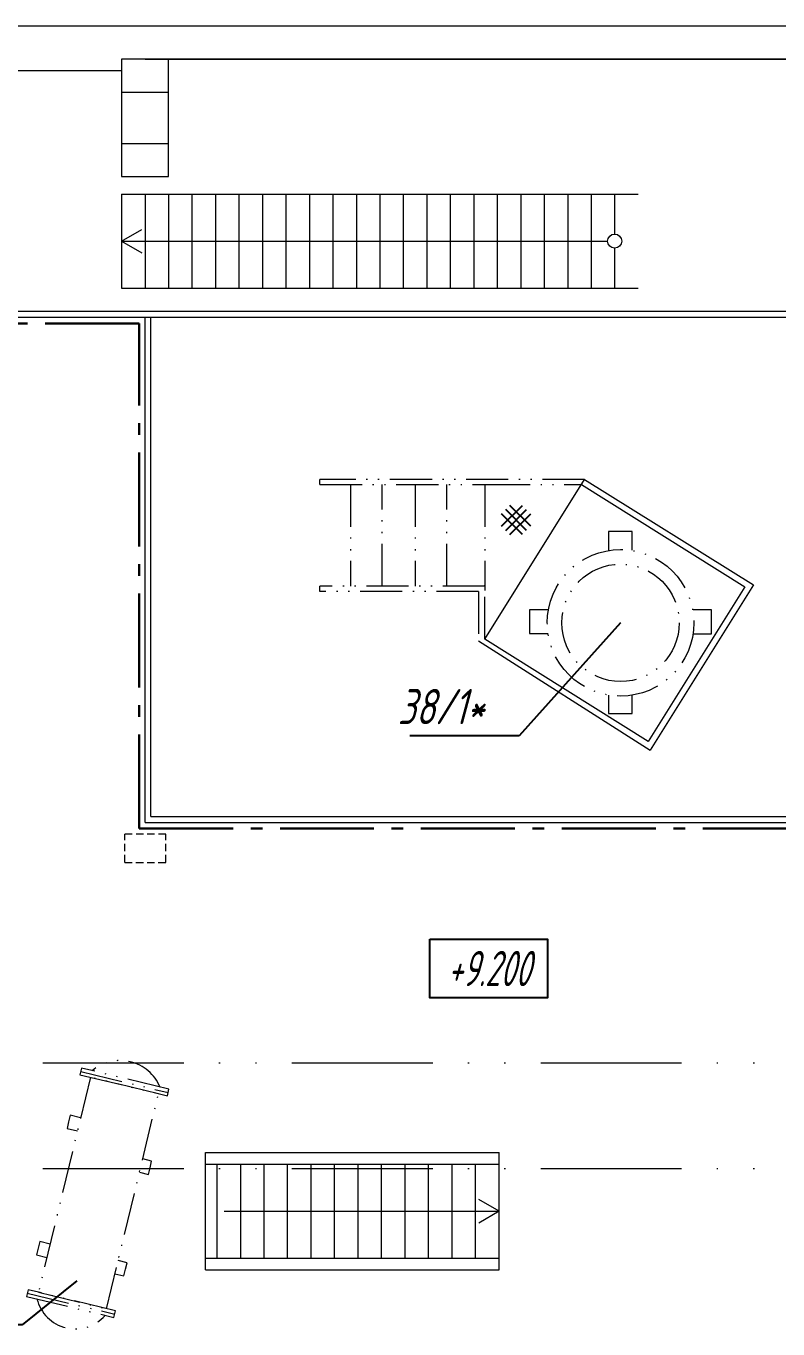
# Model space of a CAD drawing. Header units: millimetres. Extents: x -14296 to 10264, y -13087 to -5602.
# Drawn here: x -1729.4 to -1665.4, y -12940 to -12829.1 of the extents above; entities that cross this region are included whole.
import ezdxf
from ezdxf import colors
from ezdxf.entities.mleader import LeaderData, LeaderLine
from ezdxf.math import Vec2, Vec3

# ---------------------------------------------------------------- set-up
doc = ezdxf.new("R2010")
doc.units = ezdxf.units.MM
for name, pattern in [('ACAD_ISO12W100', [21, 12, -3, 0, -3, 0, -3]), ('gost6', [12, 8, -1.5, 1, -1.5]), ('HIDDEN', [9.525, 6.35, -3.175])]:
    doc.linetypes.add(name, pattern=pattern)
for name, color, linetype, lineweight in [('Заземление (Сущ)', 6, 'gost6', 25), ('Линия выноска', 137, 'Continuous', 25), ('Рамка тонкая', 5, 'Continuous', 25), ('Строительный', 251, 'Continuous', 13), ('Текст', 7, 'Continuous', 20), ('Технологическое', 156, 'Continuous', 18)]:
    doc.layers.add(name, color=color, linetype=linetype, lineweight=lineweight)
doc.layers.add('линии', color=5, linetype='Continuous')
doc.layers.add('НОВЫЙ', color=7, linetype='Continuous')
doc.styles.add('Simplex', font='simplex.shx', dxfattribs={"width": 0.7, "oblique": 15})
doc.linetypes.add('ограждение1', pattern='A,0.25,-0.1,[133,ltypeshp.shx,S=0.1,R=0,X=-0.1,Y=0],-0.1,1', length=1.45)

# ---------------------------------------------------------------- blocks, each defined once
blk = doc.blocks.new('Площадка')
at = {"layer": 'линии'}
for p, q in [((-2.48, -1.06), (1.06, 2.48)), ((2.48, -1.06), (-1.06, 2.48)), ((2.48, -1.06), (-1.06, 2.48)), ((1.06, -2.48), (-2.48, 1.06)), ((1.06, -2.48), (-2.48, 1.06)), ((-1.77, -1.77), (1.77, 1.77)), ((1.77, -1.77), (-1.77, 1.77)), ((1.77, -1.77), (-1.77, 1.77)), ((-1.06, -2.48), (2.48, 1.06))]:
    blk.add_line(p, q, dxfattribs=at)
blk = doc.blocks.new('_None')

msp = doc.modelspace()

# ---------------------------------------------------------------- linework, layer by layer
at = {"layer": 'Заземление (Сущ)', "lineweight": 30}
for p, q in [((-1719.80741, -12854.37681), (-1778.40741, -12854.37681)), ((-1719.80741, -12897.37681), (-1719.80741, -12854.37681)), ((-1719.80741, -12897.37681), (-1659.80741, -12897.37681))]:
    msp.add_line(p, q, dxfattribs=at)
at = {"layer": 'Рамка тонкая'}
msp.add_lwpolyline([(-1695.03585, -12906.8089), (-1685.03585, -12906.8089), (-1685.03585, -12911.8089), (-1695.03585, -12911.8089)], close=True, dxfattribs=at)
at = {"layer": 'Строительный'}
for p, q in [((-1719.30741, -12829.07681), (-1744.00741, -12829.07681)), ((-1589.60645, -12829.06534), (-1719.30741, -12829.07681)), ((-1717.30741, -12831.87681), (-1721.30741, -12831.87681)), ((-1721.30741, -12831.87681), (-1721.30741, -12841.87681)), ((-1719.30741, -12831.87681), (-1661.30741, -12831.87681)), ((-1597.30741, -12831.87681), (-1719.30741, -12831.87681)), ((-1717.30741, -12841.87681), (-1717.30741, -12831.87681)), ((-1721.30741, -12832.87681), (-1744.00741, -12832.87681)), ((-1721.30741, -12834.70264), (-1717.30741, -12834.70264)), ((-1721.30741, -12839.05098), (-1717.30741, -12839.05098)), ((-1721.30741, -12841.87681), (-1717.30741, -12841.87681)), ((-1721.30741, -12847.37681), (-1719.57536, -12846.37681)), ((-1721.30741, -12847.37681), (-1719.57536, -12848.37681))]:
    msp.add_line(p, q, dxfattribs=at)
at = {"layer": 'Строительный', "ltscale": 100}
for p, q in [((-1721.30741, -12843.37681), (-1677.30741, -12843.37681)), ((-1721.30741, -12843.37681), (-1721.30741, -12851.37681)), ((-1719.30741, -12843.37681), (-1719.30741, -12851.37681)), ((-1717.30741, -12843.37681), (-1717.30741, -12851.37681)), ((-1715.30741, -12843.37681), (-1715.30741, -12851.37681)), ((-1713.30741, -12843.37681), (-1713.30741, -12851.37681)), ((-1711.30741, -12843.37681), (-1711.30741, -12851.37681)), ((-1709.30741, -12843.37681), (-1709.30741, -12851.37681)), ((-1707.30741, -12843.37681), (-1707.30741, -12851.37681)), ((-1705.30741, -12843.37681), (-1705.30741, -12851.37681)), ((-1703.30741, -12843.37681), (-1703.30741, -12851.37681)), ((-1701.30741, -12843.37681), (-1701.30741, -12851.37681)), ((-1699.30741, -12843.37681), (-1699.30741, -12851.37681)), ((-1697.30741, -12843.37681), (-1697.30741, -12851.37681)), ((-1695.30741, -12843.37681), (-1695.30741, -12851.37681)), ((-1693.30741, -12843.37681), (-1693.30741, -12851.37681)), ((-1691.30741, -12843.37681), (-1691.30741, -12851.37681)), ((-1689.30741, -12843.37681), (-1689.30741, -12851.37681)), ((-1687.30741, -12843.37681), (-1687.30741, -12851.37681)), ((-1685.30741, -12843.37681), (-1685.30741, -12851.37681)), ((-1683.30741, -12843.37681), (-1683.30741, -12851.37681)), ((-1681.30741, -12843.37681), (-1681.30741, -12851.37681)), ((-1679.30741, -12843.37681), (-1679.30741, -12846.77681)), ((-1721.30741, -12847.37681), (-1679.90741, -12847.37681)), ((-1679.30741, -12847.97681), (-1679.30741, -12851.37681)), ((-1721.30741, -12851.37681), (-1677.30741, -12851.37681)), ((-1690.89325, -12881.40761), (-1676.27425, -12890.70672))]:
    msp.add_line(p, q, dxfattribs=at)
at = {"layer": 'Строительный', "linetype": 'ограждение1', "ltscale": 3}
for p, q in [((-1597.80741, -12853.37681), (-1779.40741, -12853.37681)), ((-1718.80741, -12896.37681), (-1718.80741, -12853.87681)), ((-1718.80741, -12896.37681), (-1555.30741, -12896.37681)), ((-1714.15767, -12924.97804), (-1689.15767, -12924.97804)), ((-1714.15767, -12934.97804), (-1714.15767, -12924.97804)), ((-1714.15767, -12934.97804), (-1689.15767, -12934.97804))]:
    msp.add_line(p, q, dxfattribs=at)
at = {"layer": 'Строительный', "ltscale": 0.3}
for p, q in [((-1719.30741, -12853.87681), (-1779.40741, -12853.87681)), ((-1597.30741, -12853.87681), (-1721.30741, -12853.87681)), ((-1719.30741, -12896.87681), (-1719.30741, -12853.87681)), ((-1719.30741, -12896.87681), (-1555.30741, -12896.87681)), ((-1689.15767, -12934.97804), (-1689.15767, -12924.97804)), ((-1714.15767, -12925.97804), (-1689.15767, -12925.97804)), ((-1713.15767, -12933.97804), (-1713.15767, -12925.97804)), ((-1711.15767, -12933.97804), (-1711.15767, -12925.97804)), ((-1709.15767, -12933.97804), (-1709.15767, -12925.97804)), ((-1707.15767, -12933.97804), (-1707.15767, -12925.97804)), ((-1705.15767, -12933.97804), (-1705.15767, -12925.97804)), ((-1703.15767, -12933.97804), (-1703.15767, -12925.97804)), ((-1701.15767, -12933.97804), (-1701.15767, -12925.97804)), ((-1699.15767, -12933.97804), (-1699.15767, -12925.97804)), ((-1697.15767, -12933.97804), (-1697.15767, -12925.97804)), ((-1695.15767, -12933.97804), (-1695.15767, -12925.97804)), ((-1693.15767, -12933.97804), (-1693.15767, -12925.97804)), ((-1691.15767, -12933.97804), (-1691.15767, -12925.97804)), ((-1689.15767, -12929.97804), (-1690.88972, -12928.97804)), ((-1712.55767, -12929.97804), (-1689.15767, -12929.97804)), ((-1689.15767, -12929.97804), (-1690.88972, -12930.97804)), ((-1714.15767, -12933.97804), (-1689.15767, -12933.97804))]:
    msp.add_line(p, q, dxfattribs=at)
at = {"layer": 'Строительный', "linetype": 'ACAD_ISO12W100', "ltscale": 0.3}
for p, q in [((-1681.86427, -12867.66351), (-1704.42048, -12867.66351)), ((-1704.42048, -12868.09417), (-1704.42048, -12867.66351)), ((-1701.81608, -12868.10489), (-1701.81608, -12876.74146)), ((-1699.11047, -12876.74146), (-1699.11047, -12868.10489)), ((-1696.29601, -12868.10489), (-1696.29601, -12876.74146)), ((-1693.5904, -12876.74146), (-1693.5904, -12868.10489)), ((-1690.36823, -12868.10489), (-1690.36823, -12877.11012)), ((-1690.10578, -12868.10489), (-1682.14007, -12868.10489)), ((-1704.42048, -12877.2171), (-1704.40782, -12876.74146)), ((-1690.36823, -12881.27193), (-1690.36823, -12876.4992)), ((-1690.89325, -12877.2171), (-1690.89325, -12881.40761))]:
    msp.add_line(p, q, dxfattribs=at)
at = {"layer": 'Строительный', "linetype": 'HIDDEN', "ltscale": 0.1}
for p, q in [((-1721.03241, -12900.27681), (-1721.03241, -12897.87681)), ((-1717.53241, -12897.87681), (-1721.03241, -12897.87681)), ((-1717.53241, -12900.27681), (-1717.53241, -12897.87681)), ((-1721.03241, -12900.27681), (-1717.53241, -12900.27681))]:
    msp.add_line(p, q, dxfattribs=at)
at = {"layer": 'Строительный', "color": 0, "linetype": 'ACAD_ISO12W100'}
for p, q in [((-1419.20741, -12917.37681), (-1779.40741, -12917.37681)), ((-1419.20741, -12926.37681), (-1779.40741, -12926.37681))]:
    msp.add_line(p, q, dxfattribs=at)
at = {"layer": 'Строительный', "linetype": 'ACAD_ISO12W100', "ltscale": 0.3}
for points in [[(-1704.42048, -12868.10489), (-1690.10578, -12868.10489)], [(-1690.35527, -12876.74146), (-1704.40782, -12876.74146)], [(-1690.89325, -12877.2171), (-1704.42048, -12877.2171)]]:
    msp.add_lwpolyline(points, dxfattribs=at)
at = {"layer": 'Строительный', "ltscale": 100}
msp.add_lwpolyline([(-1682.14008, -12868.10487), (-1668.2235, -12876.802), (-1676.45138, -12889.96863), (-1690.36823, -12881.27193), (-1681.86427, -12867.66351), (-1667.4942, -12876.64343), (-1676.27425, -12890.70672)], dxfattribs=at)
at = {"layer": 'Строительный'}
msp.add_circle((-1679.30741, -12847.37681), 0.6, dxfattribs=at)
at = {"layer": 'Технологическое', "linetype": 'ACAD_ISO12W100', "ltscale": 0.3}
for p, q in [((-1724.77975, -12918.073), (-1717.33148, -12919.87037)), ((-1729.33389, -12936.94521), (-1721.88562, -12938.74259))]:
    msp.add_line(p, q, dxfattribs=at)
for points in [[(-1677.82168, -12873.68054), (-1677.82168, -12872.11024), (-1679.84186, -12872.11024), (-1679.84186, -12873.68054)], [(-1684.97869, -12878.77121), (-1686.54899, -12878.77121), (-1686.54899, -12880.79138), (-1684.97869, -12880.79138)], [(-1672.63424, -12880.80392), (-1671.06395, -12880.80392), (-1671.06395, -12878.78374), (-1671.26694, -12878.78374)], [(-1671.26694, -12878.78374), (-1672.63424, -12878.78374)], [(-1679.82861, -12886.03718), (-1679.82861, -12886.03718), (-1679.82861, -12887.60748), (-1677.80843, -12887.60748), (-1677.80843, -12886.03718)], [(-1725.81435, -12922.36034), (-1725.95029, -12922.92368), (-1725.06316, -12923.13776)], [(-1724.79127, -12922.01108), (-1725.67841, -12921.797), (-1725.81435, -12922.36034)], [(-1718.87595, -12926.27062), (-1718.74001, -12925.70729), (-1719.50411, -12925.5229)], [(-1719.776, -12926.64957), (-1719.01189, -12926.83396), (-1718.87595, -12926.27062)], [(-1728.41179, -12933.12407), (-1728.54774, -12933.68741), (-1727.6606, -12933.90148)], [(-1727.38872, -12932.77481), (-1728.27585, -12932.56073), (-1728.41179, -12933.12407)], [(-1720.96352, -12934.92145), (-1720.82758, -12934.35811), (-1721.59168, -12934.17372)], [(-1721.86357, -12935.30039), (-1721.09946, -12935.48478), (-1720.96352, -12934.92145)]]:
    msp.add_lwpolyline(points, dxfattribs=at)
for points in [[(-1724.84772, -12918.35467), (-1717.39945, -12920.15204), (-1717.26351, -12919.58871), (-1724.71178, -12917.79133)], [(-1728.37907, -12936.8788), (-1722.58204, -12938.27771), (-1718.16355, -12919.96765), (-1723.96059, -12918.56874)], [(-1729.40186, -12937.22688), (-1721.95359, -12939.02426), (-1721.81765, -12938.46092), (-1729.26592, -12936.66354)]]:
    msp.add_lwpolyline(points, close=True, dxfattribs=at)
for radius in [6.24054, 5, 5]:
    msp.add_circle((-1678.80553, -12879.87681), radius, dxfattribs=at)
for centre, radius, start, end in [((-1721.42802, -12920.8405), 3.69126, 22.8971033, 129.969038), ((-1725.24899, -12936.63877), 3.35915, 193.8331518, 319.0329895)]:
    msp.add_arc(centre, radius, start, end, dxfattribs=at)

# ---------------------------------------------------------------- block references
at = {"layer": 'НОВЫЙ', "color": 3, "linetype": 'ACAD_ISO12W100', "ltscale": 0.3, "xscale": 0.5, "yscale": 0.5, "zscale": 0.5}
msp.add_blockref('Площадка', (-1687.69818, -12871.11883), dxfattribs=at)

# ---------------------------------------------------------------- texts
at = {"layer": 'Текст', "insert": (-1690.03585, -12909.3089), "char_height": 3, "width": 10, "attachment_point": 5, "style": 'Simplex'}
msp.add_mtext('{\\W0.6;+9.200}', dxfattribs=at)

# ---------------------------------------------------------------- leaders
at = {"layer": 'Линия выноска'}
ml = msp.add_multileader_mtext('Standard', dxfattribs=at)
ml.set_content('{\\W0.7;38/1*}', color=2, style='Simplex')
ml.set_leader_properties()
ml.set_arrow_properties(name='NONE')
ml.build(insert=Vec2(0, 0))
ml.multileader.update_dxf_attribs({"text_left_attachment_type": 6, "text_right_attachment_type": 6, "dogleg_length": 0})
ctx = ml.context
ctx.base_point, ctx.char_height, ctx.plane_origin = Vec3(-1700.78533, -12889.50882), 3, Vec3(-1668.28179, -12912.19658)
ctx.left_attachment, ctx.right_attachment, ctx.text_align_type = 6, 6, 1
notes = []
notes.append((ctx, [(0, (1, 1, 0), (-1687.44944, -12889.50882), (-1, 0), 0, [(1, [(-1678.80553, -12879.87681)], 0, [])])]))
ctx.mtext.insert, ctx.mtext.alignment, ctx.mtext.flow_direction = Vec3(-1694.11739, -12885.50882), 2, 5
ml = msp.add_multileader_mtext('Standard', dxfattribs=at)
ml.set_content('{\\W0.7;49*}', color=2, style='Simplex')
ml.set_leader_properties()
ml.set_arrow_properties(name='NONE')
ml.build(insert=Vec2(0, 0))
ml.multileader.update_dxf_attribs({"text_left_attachment_type": 6, "text_right_attachment_type": 6, "dogleg_length": 0})
ctx = ml.context
ctx.base_point, ctx.char_height, ctx.plane_origin = Vec3(-1739.17939, -12939.65716), 3, Vec3(-1710.59068, -12962.34491)
ctx.left_attachment, ctx.right_attachment, ctx.text_align_type = 6, 6, 1
notes.append((ctx, [(0, (1, 1, 0), (-1729.75833, -12939.65716), (-1, 0), 0, [(1, [(-1725.10254, -12935.90575)], 0, [])])]))
ctx.mtext.insert, ctx.mtext.alignment, ctx.mtext.flow_direction = Vec3(-1734.46886, -12936.05716), 2, 5
for ctx, leaders in notes:
    for number, flags, end, landing, length, lines in leaders:
        leader = LeaderData()
        leader.index, (leader.has_last_leader_line, leader.has_dogleg_vector, leader.attachment_direction) = number, flags
        leader.last_leader_point, leader.dogleg_vector, leader.dogleg_length = Vec3(end), Vec3(landing), length
        for number, points, colour, breaks in lines:
            line = LeaderLine()
            line.index, line.vertices, line.color, line.breaks = number, Vec3.list(points), colors.encode_raw_color(colour), breaks
            leader.lines.append(line)
        ctx.leaders.append(leader)

doc.saveas('drawing.dxf')
